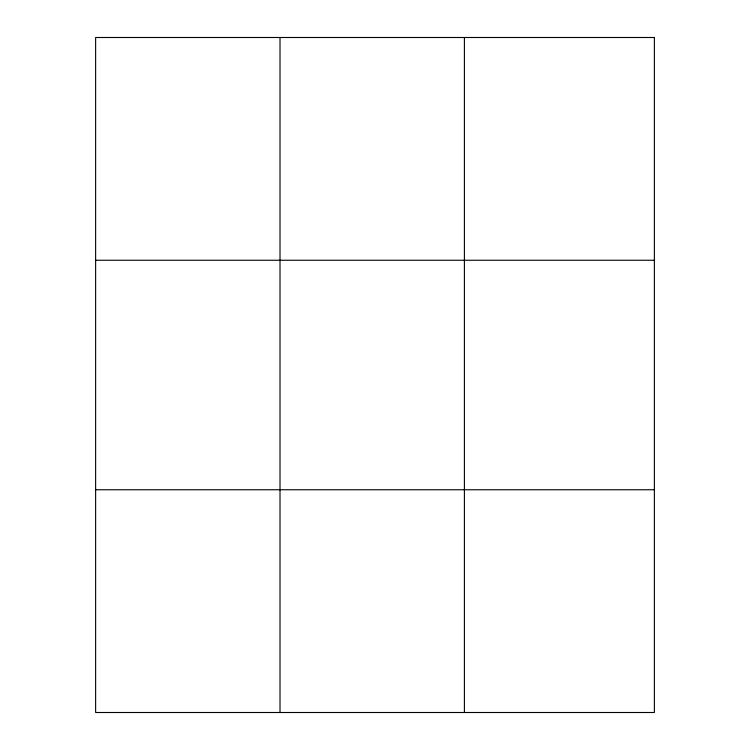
<?xml version="1.0" encoding="UTF-8"?>
<svg xmlns="http://www.w3.org/2000/svg" width="750" height="750" viewBox="0 0 750 750"><rect width="100%" height="100%" fill="white"/><g stroke="black" fill="none" stroke-linecap="round" stroke-linejoin="round"><path stroke-width="1.12" d="M280.012 37.5L280.012 712.5M464.4 37.5L464.4 712.5M95.625 260.25L654.375 260.25M95.625 489.75L654.375 489.75M654.375 37.5L654.375 712.5L95.625 712.5L95.625 37.5L654.375 37.5"/></g></svg>
